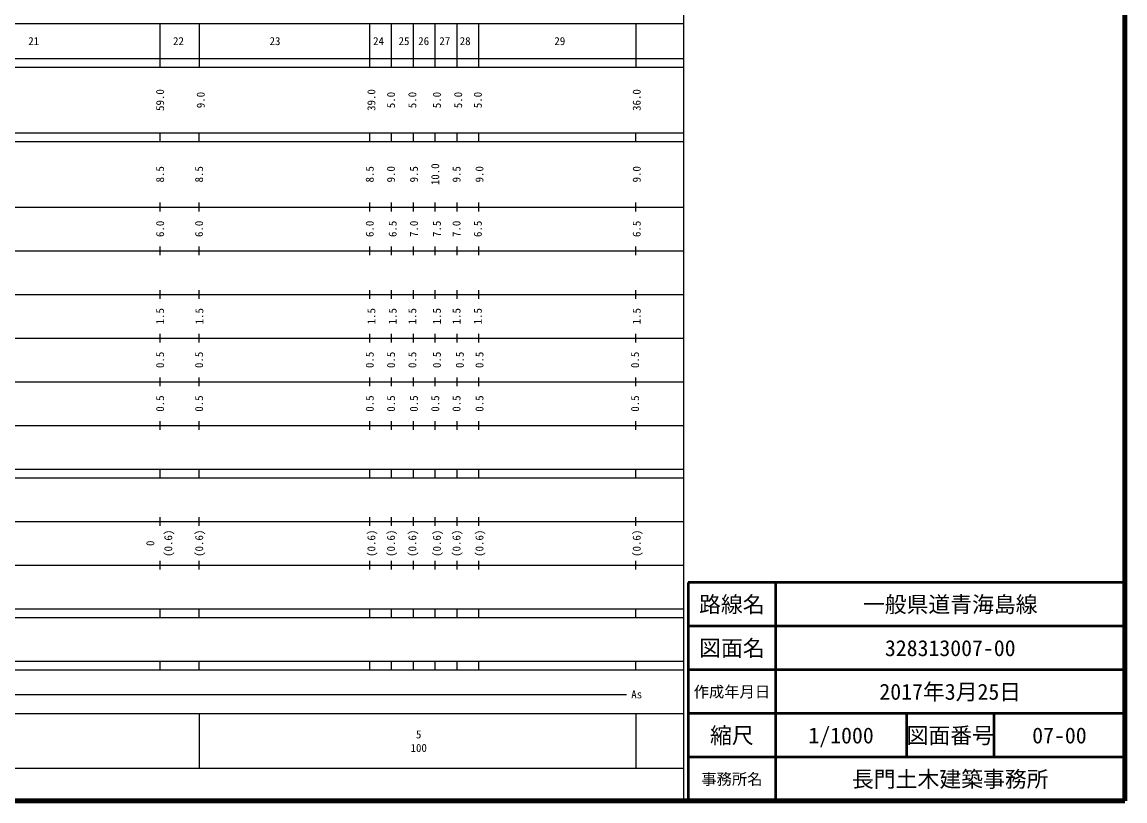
# Model space of a CAD drawing. Units: millimetres on the paper, enlarged 1000 times. Extents: x 40000 to 680000, y 20000 to 380000.
# Drawn here: x 427466 to 680000, y 20000 to 198357 of the extents above; entities that cross this region are included whole.
import ezdxf
from ezdxf.enums import TextEntityAlignment as Align

# ---------------------------------------------------------------- set-up
doc = ezdxf.new("R2010")
doc.units = ezdxf.units.MM
doc.header["$LTSCALE"] = 1000
for name, color, linetype, lineweight in [('M-TTL', 2, 'Continuous', 140), ('M-TTL-BAND', 7, 'Continuous', 25), ('M-TTL-FRAM', 2, 'Continuous', 50), ('M-TTL-LINE', 7, 'Continuous', 50), ('M-TTL-TXT', 7, 'Continuous', 13)]:
    doc.layers.add(name, color=color, linetype=linetype, lineweight=lineweight)
doc.styles.add('ＭＳ ゴシック', font='')
doc.styles.get('ＭＳ ゴシック').set_extended_font_data('MS Gothic')

msp = doc.modelspace()

# ---------------------------------------------------------------- linework, layer by layer
at = {"layer": 'M-TTL'}
for p, q in [((680000, 20000), (680000, 380000)), ((40000, 20000), (680000, 20000))]:
    msp.add_line(p, q, dxfattribs=at)
at = {"layer": 'M-TTL-BAND'}
for p, q in [((579000, 20000), (579000, 370000)), ((68000, 198000), (579000, 198000)), ((459000, 198000), (459000, 188000)), ((468000, 198000), (468000, 188000)), ((507000, 198000), (507000, 188000)), ((512000, 198000), (512000, 188000)), ((517000, 198000), (517000, 188000)), ((522000, 198000), (522000, 188000)), ((527000, 198000), (527000, 188000)), ((532000, 198000), (532000, 188000)), ((568000, 198000), (568000, 188000)), ((40000, 190000), (579000, 190000)), ((40000, 188000), (579000, 188000)), ((40000, 173000), (579000, 173000)), ((459000, 173000), (459000, 171000)), ((468000, 171000), (468000, 173000)), ((507000, 173000), (507000, 171000)), ((512000, 173000), (512000, 171000)), ((517000, 173000), (517000, 171000)), ((522000, 173000), (522000, 171000)), ((527000, 173000), (527000, 171000)), ((532000, 173000), (532000, 171000)), ((568000, 171000), (568000, 173000)), ((40000, 171000), (579000, 171000)), ((459000, 157000), (459000, 155000)), ((468000, 155000), (468000, 157000)), ((507000, 157000), (507000, 155000)), ((512000, 157000), (512000, 155000)), ((517000, 157000), (517000, 155000)), ((522000, 157000), (522000, 155000)), ((527000, 157000), (527000, 155000)), ((532000, 157000), (532000, 155000)), ((568000, 155000), (568000, 157000)), ((40000, 156000), (579000, 156000)), ((459000, 147000), (459000, 145000)), ((468000, 145000), (468000, 147000)), ((507000, 147000), (507000, 145000)), ((512000, 147000), (512000, 145000)), ((517000, 147000), (517000, 145000)), ((522000, 147000), (522000, 145000)), ((527000, 147000), (527000, 145000)), ((532000, 147000), (532000, 145000)), ((568000, 145000), (568000, 147000)), ((46000, 146000), (579000, 146000)), ((459000, 137000), (459000, 135000)), ((468000, 135000), (468000, 137000)), ((507000, 137000), (507000, 135000)), ((512000, 137000), (512000, 135000)), ((517000, 137000), (517000, 135000)), ((522000, 137000), (522000, 135000)), ((527000, 137000), (527000, 135000)), ((532000, 137000), (532000, 135000)), ((568000, 135000), (568000, 137000)), ((52000, 136000), (579000, 136000)), ((459000, 127000), (459000, 125000)), ((468000, 125000), (468000, 127000)), ((507000, 127000), (507000, 125000)), ((512000, 127000), (512000, 125000)), ((517000, 127000), (517000, 125000)), ((522000, 127000), (522000, 125000)), ((527000, 127000), (527000, 125000)), ((532000, 127000), (532000, 125000)), ((568000, 125000), (568000, 127000)), ((46000, 126000), (579000, 126000)), ((459000, 117000), (459000, 115000)), ((468000, 115000), (468000, 117000)), ((507000, 117000), (507000, 115000)), ((512000, 117000), (512000, 115000)), ((517000, 117000), (517000, 115000)), ((522000, 117000), (522000, 115000)), ((527000, 117000), (527000, 115000)), ((532000, 117000), (532000, 115000)), ((568000, 115000), (568000, 117000)), ((52000, 116000), (579000, 116000)), ((459000, 107000), (459000, 105000)), ((468000, 105000), (468000, 107000)), ((507000, 107000), (507000, 105000)), ((512000, 107000), (512000, 105000)), ((517000, 107000), (517000, 105000)), ((522000, 107000), (522000, 105000)), ((527000, 107000), (527000, 105000)), ((532000, 107000), (532000, 105000)), ((568000, 105000), (568000, 107000)), ((46000, 106000), (579000, 106000)), ((40000, 96000), (579000, 96000)), ((459000, 96000), (459000, 94000)), ((468000, 94000), (468000, 96000)), ((507000, 96000), (507000, 94000)), ((512000, 96000), (512000, 94000)), ((517000, 96000), (517000, 94000)), ((522000, 96000), (522000, 94000)), ((527000, 96000), (527000, 94000)), ((532000, 96000), (532000, 94000)), ((568000, 94000), (568000, 96000)), ((40000, 94000), (579000, 94000)), ((49000, 84000), (579000, 84000)), ((459000, 85000), (459000, 83000)), ((468000, 83000), (468000, 85000)), ((507000, 85000), (507000, 83000)), ((512000, 85000), (512000, 83000)), ((517000, 85000), (517000, 83000)), ((522000, 85000), (522000, 83000)), ((527000, 85000), (527000, 83000)), ((532000, 85000), (532000, 83000)), ((568000, 83000), (568000, 85000)), ((40000, 74000), (579000, 74000)), ((459000, 75000), (459000, 73000)), ((468000, 73000), (468000, 75000)), ((507000, 75000), (507000, 73000)), ((512000, 75000), (512000, 73000)), ((517000, 75000), (517000, 73000)), ((522000, 75000), (522000, 73000)), ((527000, 75000), (527000, 73000)), ((532000, 75000), (532000, 73000)), ((568000, 73000), (568000, 75000)), ((40000, 64000), (579000, 64000)), ((459000, 64000), (459000, 62000)), ((468000, 62000), (468000, 64000)), ((507000, 64000), (507000, 62000)), ((512000, 64000), (512000, 62000)), ((517000, 64000), (517000, 62000)), ((522000, 64000), (522000, 62000)), ((527000, 64000), (527000, 62000)), ((532000, 64000), (532000, 62000)), ((568000, 62000), (568000, 64000)), ((40000, 62000), (579000, 62000)), ((40000, 52000), (579000, 52000)), ((459000, 52000), (459000, 50000)), ((468000, 50000), (468000, 52000)), ((507000, 52000), (507000, 50000)), ((512000, 52000), (512000, 50000)), ((517000, 52000), (517000, 50000)), ((522000, 52000), (522000, 50000)), ((527000, 52000), (527000, 50000)), ((532000, 52000), (532000, 50000)), ((568000, 50000), (568000, 52000)), ((40000, 50000), (579000, 50000)), ((70805, 44406), (565903, 44406)), ((40000, 40000), (579000, 40000)), ((468000, 40000), (468000, 27500)), ((568000, 40000), (568000, 27500)), ((68000, 27500), (579000, 27500))]:
    msp.add_line(p, q, dxfattribs=at)
at = {"layer": 'M-TTL-FRAM'}
for p, q in [((680000, 70000), (580000, 70000)), ((580000, 70000), (580000, 20000))]:
    msp.add_line(p, q, dxfattribs=at)
at = {"layer": 'M-TTL-LINE'}
for p, q in [((600000, 70000), (600000, 20000)), ((680000, 60000), (580000, 60000)), ((680000, 50000), (580000, 50000)), ((680000, 40000), (580000, 40000)), ((630000, 40000), (630000, 30000)), ((650000, 40000), (650000, 30000)), ((680000, 30000), (580000, 30000))]:
    msp.add_line(p, q, dxfattribs=at)

# ---------------------------------------------------------------- texts
at = {"layer": 'M-TTL-BAND', "style": 'ＭＳ ゴシック'}
for s, p in [('21', (430137, 194000)), ('22', (463278, 194000)), ('23', (485389, 194000)), ('24', (509093, 194000)), ('25', (514927, 194000)), ('26', (519427, 194000)), ('27', (524260, 194000)), ('28', (528927, 194000)), ('29', (550595, 194000)), ('As', (568201, 44406)), ('5', (518288, 35238)), ('100', (518288, 32131))]:
    msp.add_text(s, height=1833, dxfattribs=at).set_placement(p, align=Align.MIDDLE_CENTER)
for s, p in [('59.0', (459065, 180500)), ('9.0', (468364, 180500)), ('39.0', (507442, 180500)), ('5.0', (511942, 180500)), ('5.0', (516817, 180500)), ('5.0', (522443, 180500)), ('5.0', (527318, 180500)), ('5.0', (531818, 180500)), ('36.0', (568194, 180500)), ('8.5', (459065, 163500)), ('8.5', (467989, 163500)), ('8.5', (507067, 163500)), ('9.0', (511942, 163500)), ('9.5', (517192, 163500)), ('10.0', (522068, 163500)), ('9.5', (526943, 163500)), ('9.0', (532193, 163500)), ('9.0', (568194, 163500)), ('6.0', (459065, 151000)), ('6.0', (467989, 151000)), ('6.0', (507067, 151000)), ('6.5', (512317, 151000)), ('7.0', (517192, 151000)), ('7.5', (522443, 151000)), ('7.0', (526943, 151000)), ('6.5', (531818, 151000)), ('6.5', (568194, 151000)), ('1.5', (459065, 131000)), ('1.5', (468065, 131000)), ('1.5', (507442, 131000)), ('1.5', (512317, 131000)), ('1.5', (516817, 131000)), ('1.5', (522443, 131000)), ('1.5', (526943, 131000)), ('1.5', (531818, 131000)), ('1.5', (568194, 131000)), ('0.5', (459065, 121000)), ('0.5', (467989, 121000)), ('0.5', (507067, 121000)), ('0.5', (511942, 121000)), ('0.5', (516817, 121000)), ('0.5', (522443, 121000)), ('0.5', (527693, 121000)), ('0.5', (532193, 121000)), ('0.5', (567819, 121000)), ('0.5', (459065, 111000)), ('0.5', (467989, 111000)), ('0.5', (507067, 111000)), ('0.5', (511942, 111000)), ('0.5', (517192, 111000)), ('0.5', (522068, 111000)), ('0.5', (526943, 111000)), ('0.5', (532193, 111000)), ('0.5', (567819, 111000)), ('(0.6)', (460940, 79000)), ('(0.6)', (468018, 79000)), ('(0.6)', (507442, 79000)), ('(0.6)', (511942, 79000)), ('(0.6)', (516817, 79000)), ('(0.6)', (522443, 79000)), ('(0.6)', (526943, 79000)), ('(0.6)', (532193, 79000)), ('(0.6)', (568194, 79000)), ('0', (456815, 79000))]:
    msp.add_text(s, height=1833, rotation=90, dxfattribs=at).set_placement(p, align=Align.MIDDLE_CENTER)
at = {"layer": 'M-TTL-TXT', "style": 'ＭＳ ゴシック'}
for s, height, p in [('路線名', 3666, (590000, 65000)), ('一般県道青海島線', 3666, (640000, 65000)), ('図面名', 3666, (590000, 55000)), ('328313007-00', 3666, (640000, 55000)), ('作成年月日', 2566, (590000, 45000)), ('2017年3月25日', 3666, (640000, 45000)), ('縮尺', 3666, (590000, 35000)), ('1/1000', 3666, (615000, 35000)), ('図面番号', 3666, (640000, 35000)), ('07-00', 3666, (665000, 35000)), ('事務所名', 2566, (590000, 25000)), ('長門土木建築事務所', 3666, (640000, 25000))]:
    msp.add_text(s, height=height, dxfattribs=at).set_placement(p, align=Align.MIDDLE_CENTER)

doc.saveas('drawing.dxf')
